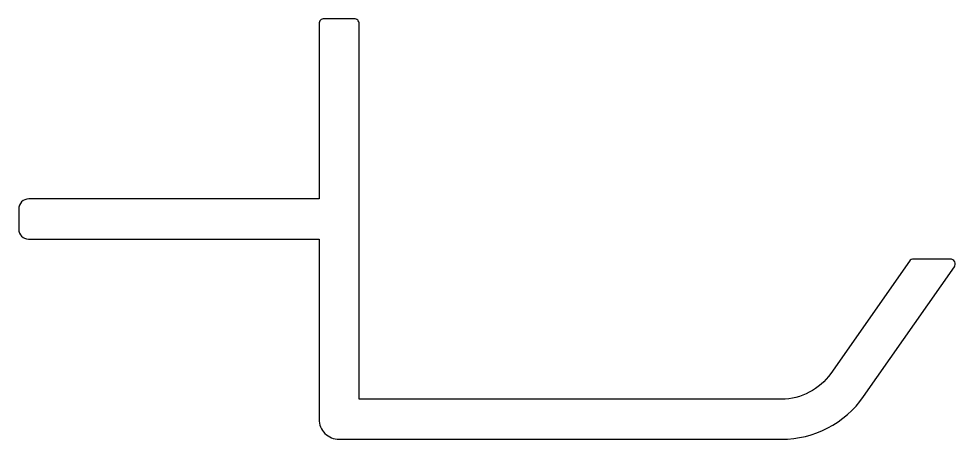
# Model space of a CAD drawing. Extents: x 731 to 777.7, y 495.4 to 516.4.
import ezdxf

# ---------------------------------------------------------------- set-up
doc = ezdxf.new("R2010")
doc.units = 0
doc.layers.get('0').update_dxf_attribs({"linetype": 'CONTINUOUS'})

msp = doc.modelspace()

# ---------------------------------------------------------------- linework, layer by layer
msp.add_lwpolyline([(747.72, 516.359), (746.22, 516.359, 0.414214), (745.97, 516.109), (745.97, 507.359), (731.47, 507.359, 0.414214), (730.97, 506.859), (730.97, 505.839, 0.414214), (731.45, 505.359), (745.97, 505.359), (745.97, 496.359, 0.414214), (746.97, 495.359), (769.065, 495.359, 0.244698), (773.161, 497.492), (777.695, 503.966, 0.606815), (777.49, 504.359), (775.659, 504.359, 0.244698), (775.454, 504.253), (771.523, 498.639, -0.239226), (769.065, 497.359), (747.97, 497.359), (747.97, 516.109, 0.414214)], format="xyb", close=True)

doc.saveas('drawing.dxf')
